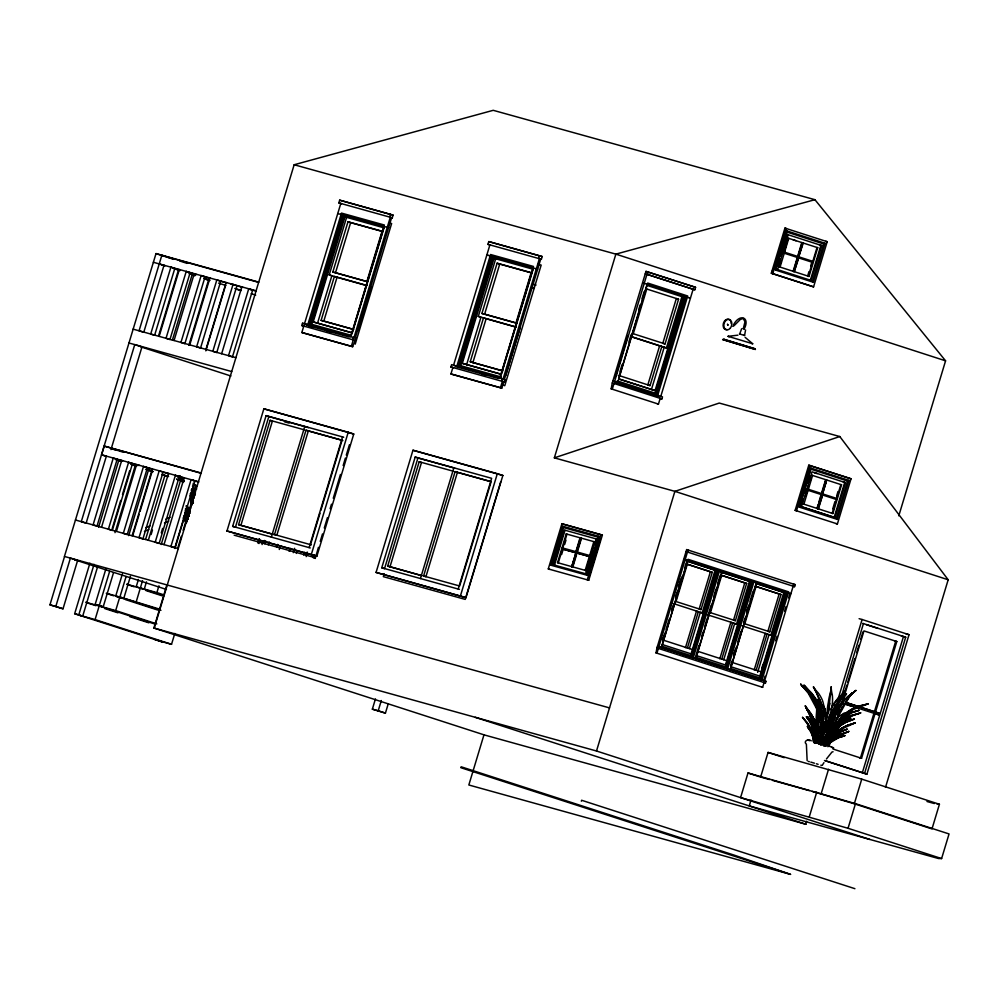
<?xml version="1.0" encoding="UTF-8"?>
<svg xmlns="http://www.w3.org/2000/svg" width="999" height="999" viewBox="0 0 999 999"><rect width="100%" height="100%" fill="white"/><g stroke="black" fill="none" stroke-linecap="round" stroke-linejoin="round"><path stroke-width="1.5" d="M815.721 735.526L815.721 741.196A52.31 2.985 -89 0 0 815.821 735.801M822.614 717.294L822.602 712.225M819.242 737.125L819.13 743.918M816.882 736.188L817.132 713.261M817.194 730.756L817.344 721.753M818.98 729.657L818.905 713.661M807.13 760.539L806.393 744.305C802.746 741.27 808.666 738.236 811.275 740.833M830.956 694.717L831.28 686.9L831.218 687.624A61.239 43.332 -0.9 0 0 832.279 694.705A61.95 48.664 -1.6 0 1 832.342 703.546L832.329 703.633A61.526 51.074 -2.7 0 1 830.581 712.811L828.146 722.527A123.227 113.237 -9 0 1 827.871 723.438M825.574 714.947L825.574 714.897A23.127 17.957 34.5 0 0 824.824 709.465A28.272 20.167 30 0 0 823.613 706.243M817.457 742.831L817.931 730.594A70.817 45.467 68.8 0 1 817.931 721.403L817.931 721.315A64.286 38.711 64.9 0 1 818.293 713.199A56.843 29.933 59.7 0 0 818.368 706.83L818.331 706.131M818.156 743.506L818.668 735.214M818.418 740.671L818.656 736.588M815.733 741.583L816.158 730.094A70.817 45.467 68.8 0 1 816.171 721.003L816.171 720.916A64.286 38.711 64.9 0 1 816.52 712.799L816.52 712.737A56.843 29.933 59.7 0 0 816.608 706.43L816.57 705.731L817.194 713.274M814.822 742.294L814.46 731.53M814.884 742.319C815.546 730.931 812.599 719.417 807.117 709.465L807.716 710.626A48.976 6.743 57.7 0 1 810.102 716.033L810.127 716.096A40.172 7.817 65.5 0 0 812.05 723.189L812.075 723.276A32.155 7.393 71.3 0 0 812.299 724.512M822.127 732.105L825.124 708.466L825.112 709.14A54.633 40.859 -3.2 0 0 825.773 715.584L825.761 715.646A57.792 47.353 -4.1 0 1 825.536 723.663L825.524 723.751A59.815 51.361 -5.3 0 1 824.874 727.984M824.674 715.634L825.112 709.065A56.493 29.633 61.2 0 1 823.975 714.972L823.963 715.034A60.714 36.876 66.2 0 0 822.327 722.564L822.314 722.652A63.924 41.733 70 0 0 821.016 731.243L821.016 731.231M824.013 725.911L824.55 722.202A30.594 19.63 -5.9 0 0 824.924 725.998A26.498 19.593 -10.1 0 1 825.012 727.559M824.262 712.624L823.775 706.193M818.193 736.113L818.693 730.669M816.383 743.106L816.595 740.259M828.521 712.637L831.205 686.875L831.218 687.537A63.624 31.706 57.4 0 1 830.057 693.955A65.41 38.237 62.3 0 0 828.371 702.21A65.922 41.771 66.2 0 0 827.135 711.65L825.711 720.217M817.082 741.008L817.082 740.958A19.68 14.61 52.7 0 1 818.031 736.9L818.031 736.862A23.414 15.934 47.8 0 1 818.705 735.027M820.466 731.068L820.479 730.968A66.421 60.315 -11.4 0 0 820.853 721.952A61.501 53.958 -10.8 0 0 819.917 713.511A55.257 45.242 -10.7 0 1 818.368 706.83L818.281 706.131L819.118 722.152M817.694 741.108L817.457 742.756M819.342 742.332L819.093 743.98L818.668 726.523A30.594 15.335 -14.2 0 0 819.942 729.22A26.498 16.371 -16.8 0 1 820.878 732.879A22.477 15.559 -19.3 0 1 820.741 736.987L820.341 741.47A38.761 33.067 -31.2 0 1 819.967 743.893M829.882 703.396L825.524 726.623M827.921 720.591L827.909 720.641A40.784 36.251 54.2 0 0 827.696 721.628M824.762 732.255L826.198 724.412A32.617 18.944 -7.2 0 0 826.623 728.109L826.61 728.109M825.624 727.996L826.21 724.412A30.919 16.908 38.6 0 1 824.737 727.534A26.199 17.145 42.9 0 0 823.164 731.518L823.164 731.568A22.165 16.059 47.1 0 0 822.364 736.113L821.528 740.933A35.814 31.206 68 0 0 821.016 744.717M823.451 728.87L823.95 725.898M820.216 741.021L822.065 732.08M824.687 732.242L821.665 744.942L822.552 741.345M824.637 721.877L824.562 722.202A30.22 17.195 45.7 0 1 823.226 725.486A26.511 17.67 51.3 0 0 823.064 725.848M820.654 732.542L821.203 730.531A27.348 16.434 -6.9 0 0 821.228 733.778A23.414 16.434 -11.5 0 1 820.841 737.699L820.816 737.737A19.68 15.047 -15.9 0 1 819.679 741.37M820.716 732.554L821.215 730.544A27.348 15.884 42.7 0 1 820.616 731.855M819.854 743.443L823.813 731.792M829.17 732.492L831.955 724.063M733.478 324.887C739.635 313.137 750.361 317.108 744.255 328.896L743.293 328.596L744.979 321.815L743.281 318.506L740.384 319.393L734.228 325.549M662.824 639.909L664.16 635.476M671.715 610.339L673.051 605.906M675.724 597.04L677.06 592.607M258.828 282.143L156.006 253.584L64.436 556.455L609.515 707.891M49.95 604.845L55.807 606.468L70.405 558.116L77.622 560.451L63.024 608.803L49.95 604.845L64.548 556.493M106.506 456.393L101.598 454.807L104.221 446.091L201.186 473.039M86.176 523.014L106.369 456.143M143.819 332.118L163.998 265.259M110.964 449.6L141.958 346.94L134.753 344.605L81.294 521.653L85.627 523.051M96.978 526.186L117.158 459.328L113.249 458.054L93.069 524.925L95.667 525.761M98.564 527.335L118.744 460.464L121.628 461.401M159.153 640.871L163.062 642.145L74.663 613.723L89.91 563.211M158.654 335.602L178.396 270.23M101.523 527.272L121.703 460.402M159.153 336.376L179.333 269.518M74.663 613.723L78.784 614.872L94.043 564.348M97.502 567.107L82.705 616.133L78.784 614.872M112.163 528.646L120.692 500.412M122.477 494.468L129.658 470.691M172.39 340.047L192.133 274.675M114.997 532.654L135.19 465.784L131.456 464.747M116.433 531.418L136.613 464.547L139.223 465.397M174.063 340.522L194.256 273.664M113.536 572.639L103.209 606.818L95.167 604.407L105.944 568.743M78.571 614.984L95.08 619.58L99.176 605.993L155.045 624.075M95.167 604.407L99.301 605.556L109.628 571.378M128.696 535.626L148.426 470.242L152.16 471.278L140.047 511.401M188.836 345.367L208.579 279.995M132.118 535.776L152.31 468.906M189.76 344.88L209.94 278.022M132.879 535.177L139.148 514.373M130.444 576.323L123.714 598.613L119.58 597.464L115.672 596.191L122.402 573.913M85.664 602.247L115.684 610.589L119.78 597.002L159.815 609.203M115.672 596.191L119.805 597.34L126.086 576.548M145.579 539.46L164.872 475.561L161.9 474.587M148.327 540.272L168.506 473.414M205.956 349.388L226.149 282.517M205.819 350.861L225.1 286.975M151.111 534.552L152.46 530.094M138.424 579.445L136.189 586.875L140.097 588.149L144.231 589.298L146.466 581.868M136.289 601.585L142.557 580.594M161.276 532.829L162.625 528.371M161.214 544.517L180.494 480.619L182.992 481.306M164.011 544.63L184.203 477.772M221.653 353.746L241.833 286.875M126.885 584.265L156.893 592.594L158.941 585.814M174.95 548.488L185.265 514.323M177.735 548.226L181.319 536.338M183.117 530.394L187.15 517.02M188.948 511.076L196.566 485.826M806.081 824.325L484.365 734.952L153.883 628.021L166.895 584.914M154.246 628.121L294.156 164.748L493.219 110.315L814.922 199.688L945.578 360.826L898.788 515.821M155.02 639.722L171.528 644.318L174.813 633.453M226.973 530.993L263.861 408.816L348.226 432.255L353.758 434.041L316.87 556.218L226.973 530.993L316.87 556.218M308.579 427.684L268.856 416.533L235.427 527.247L232.655 526.361L266.084 415.646L343.706 437.225M273.913 534.602L238.586 524.687L270.092 420.329L304.62 429.92M240.884 525.424L272.39 421.079L270.092 420.329M304.458 326.386L301.81 325.524L302.497 323.239L353.971 337.6L390.297 217.258L338.836 202.897L339.66 200.162L393.082 215.122L392.257 217.869L391.62 217.695L355.294 338.024L355.919 338.199L352.672 346.703L301.835 332.517L303.758 326.124M304.458 323.851L340.784 203.509M307.767 324.762L341.483 213.099L384.365 225.012L350.661 336.675L349.338 336.251L349.126 336.938L306.231 325.025L306.443 324.338L309.091 325.187L342.382 214.897L384.178 226.511L351.323 335.314L310.639 324.013L343.494 215.21L344.48 215.522L311.626 324.338L310.639 324.013M352.272 332.979L313.211 321.928L344.93 216.883L384.24 227.884M317.507 323.314L331.843 275.824L329.208 274.962L346.578 217.42L344.93 216.883M332.829 272.015L348.002 221.778L382.055 231.244L366.895 281.481L332.829 272.015L366.571 281.506M351.91 329.033L321.129 320.367L334.365 276.523L366.633 285.602M335.477 272.864L350.637 222.627L381.743 231.268M323.776 321.216L337.013 277.372M258.291 541.733L259.191 538.773M258.104 543.331L259.453 538.861M258.991 543.543L259.877 540.584M262.063 544.567L262.949 541.608M263.649 543.406L264.548 540.447M264.847 543.831L265.734 540.884M268.294 544.792L269.181 541.833M271.353 537.125L304.782 426.411M342.844 440.547L308.316 430.944L276.81 535.302L274.513 534.552L306.019 430.207L342.045 440.209L320.891 510.277M276.773 547.315L277.647 544.405M279.295 549.5L280.17 546.628M384.028 227.747L352.322 332.792L313.211 321.928M390.434 214.273L389.61 217.008L392.257 217.869M289.098 551.298L289.985 548.389M301.835 332.517L351.348 346.278L353.284 339.885L301.81 325.524M289.66 551.273L290.522 548.401M357.842 330.681L371.079 286.838M355.219 344.131L391.633 223.539L388.648 222.715M293.319 552.659L294.63 548.301M296.278 553.421L297.14 550.536M303.721 555.057L304.583 552.197M306.081 555.194L306.968 552.285M306.193 556.63L307.505 552.31M309.116 547.602L342.545 436.888M310.539 544.567L319.992 513.261M311.338 554.433L348.226 432.255M313.249 557.717L314.136 554.757M314.086 558.154L314.972 555.194M315.222 558.491L318.456 547.327M320.242 541.383L322.49 533.941M324.288 527.996L327.435 517.582M330.132 508.653L331.481 504.195M333.266 498.239L340.459 474.438M343.156 465.522L345.392 458.079M346.291 455.107L349.438 444.692M376.074 572.415L412.962 450.237L497.327 473.676L502.859 475.474L465.971 597.639L376.074 572.415L465.971 597.639M454.707 468.169L417.944 457.967L384.528 568.681L381.755 567.782L415.184 457.067L491.645 478.309L458.216 589.023M384.24 573.663L383.341 576.648L465.209 599.388L500.686 481.88M421.516 575.611L387.674 566.108L419.18 461.75L453.721 471.341M389.985 566.845L421.491 462.5L419.18 461.75M450.911 366.945L451.598 364.66L503.071 379.021L539.398 258.691L487.937 244.33L488.761 241.583L542.182 256.543L541.358 259.29L540.721 259.116L504.395 379.458L505.019 379.632L504.333 381.918L450.911 366.945L453.558 367.807M503.696 381.743L501.773 388.136L452.26 374.375L450.936 373.951L452.859 367.557M453.558 365.272L489.885 244.93M456.868 366.183L490.571 254.52L533.466 266.446L499.762 378.109L498.439 377.672L498.226 378.359L455.332 366.446L455.544 365.759L458.191 366.621M457.979 367.307L491.483 256.318L533.279 267.932M459.74 365.434L492.594 256.631L493.581 256.955L460.726 365.759L459.74 365.434L501.411 377.06L500.424 376.748L532.829 269.418M499.925 374.001L462.312 363.349L494.018 258.316L533.341 269.305M466.608 364.747L480.944 317.245L478.309 316.396L495.679 258.841L494.018 258.316M481.93 313.436L497.102 263.199L531.156 272.665L515.996 322.902L481.93 313.436L517.157 323.351M502.497 370.879L470.229 361.788L483.466 317.944L515.734 327.035M484.577 314.298L499.737 264.061L532.317 273.114M472.877 362.649L486.113 318.806M388.074 704.332L385.427 713.124L372.352 709.165L375.449 698.913M372.352 709.165L378.209 710.789L381.306 700.536M420.454 578.558L453.871 467.832M423.601 575.986L455.107 471.628L491.146 481.643L459.64 585.988L423.601 575.986L425.911 576.723L457.417 472.377L490.447 481.555M506.78 356.468L501.423 374.213L462.312 363.349M507.667 353.509L533.129 269.181M539.535 255.694L538.711 258.429L541.358 259.29M450.936 373.951L500.449 387.699L502.372 381.306M505.719 375.612L520.054 328.109M460.439 595.854L497.327 473.676M885.501 787.362L948.176 579.77L674.887 491.346L554.345 457.854L615.859 254.133L814.922 199.688M483.978 734.814L468.831 784.989L790.534 874.375L734.365 855.194L461.076 766.77M548.276 568.931L561.913 523.776L602.372 535.089L588.748 580.244L548.276 568.931L549.762 569.418M550.936 565.222L562.712 526.223L598.851 536.263L587.075 575.262L550.936 565.222L552.322 564.51L587.05 574.163L587.075 575.262M552.322 564.51L563.473 527.572L562.712 526.223M553.746 564.91L564.273 530.019L596.915 539.123L595.591 543.481M554.482 565.147L565.022 530.257M575.936 552.784L571.753 566.645L575.936 552.784L562.462 549.05L558.279 562.899L557.542 562.662L566.221 533.928L594.605 541.845M562.837 549.163L562.1 548.926L562.4 547.902L576.236 551.76L580.419 537.912M612.287 382.967L612.899 380.931L615.147 381.556L614.535 383.591L612.287 382.967L611.163 388.848L658.453 404.096L660.177 398.401M612.899 380.931L645.978 271.391L695.566 287.337L694.829 289.772L692.594 289.148M562.774 548.026L566.957 534.165L566.221 533.928M561.625 554.52L562.924 550.212M564.66 544.467L565.971 540.159M614.959 377.784L627.722 335.514M616.046 374.675L627.822 335.652M645.242 273.826L647.477 274.45L648.214 272.015M619.867 371.953L622.115 364.51M628.858 342.158L631.106 334.715M638.748 309.39L640.109 304.92M641.907 298.951L644.155 291.508M619.055 377.31L646.828 285.314L683.304 297.115L655.069 390.597L619.33 379.195M617.694 382.43L647.702 283.054L687.699 295.991L657.704 395.379M633.304 333.641L646.803 288.936M590.047 555.581L589.735 556.605L576.273 552.859L572.09 566.72L572.827 566.957M581.081 539.61L577.322 552.085L576.573 551.835L580.756 537.986M572.539 565.384L573.788 561.226M577.872 547.727L576.61 551.885L575.874 551.648L580.057 537.787L581.505 538.224M578.708 544.954L579.957 540.796M572.452 566.845L576.635 552.984L590.109 556.73L587.599 565.034M576.947 551.96L581.131 538.099M573.251 565.571L576.598 554.495M593.856 541.608L585.177 570.342L585.926 570.579L557.542 562.662M591.67 551.548L592.931 547.39M585.639 573.776L596.166 538.873M591.645 556.568L592.956 552.197M587.05 574.163L598.851 536.263M600.886 534.615L587.262 579.77L588.748 580.244M589.035 577.06L591.208 569.842M592.082 566.945L600.374 539.497M650.049 385.577L661.837 346.553L659.59 345.929L647.814 384.952L650.049 385.577L618.294 375.299M651.423 389.585L664.185 347.315L666.433 347.939L681.892 296.728L683.304 297.115M678.558 299.213L676.311 298.589L662.812 343.294L665.059 343.918L678.558 299.213L645.991 288.773M655.943 393.406L685.189 296.566L684.34 296.328L655.107 393.169L655.943 393.406L617.157 380.894M660.789 396.378L693.119 289.273L646.952 274.325L614.61 381.431L662.499 396.878L661.887 398.913L659.64 398.289M581.343 801.173L581.618 800.261L854.907 888.685M153.883 628.021L596.503 750.998L674.887 491.346L839.797 436.551L948.176 579.77M739.647 334.003L741.645 328.758M743.855 335.289L744.567 335.464L745.579 329.945M656.942 647.989L657.454 646.291L659.328 646.815L658.816 648.501L656.942 647.989L656.006 652.884L762.624 687.349L764.06 682.604M686.038 551.635L686.65 549.6L688.523 550.124L687.911 552.147L686.038 551.635L657.454 646.291M771.303 273.251L784.939 228.097L786.363 228.484L772.726 273.639L771.303 273.251L813.573 286.863L827.197 241.708L784.939 228.097M662.749 639.897L664.085 635.464M662.874 640.097L665.109 632.692M665.996 629.732L669.13 619.368M671.815 610.489L673.151 606.043M675.836 597.165L678.071 589.76M678.958 586.8L682.092 576.435M684.777 567.557L686.113 563.111M661.45 647.539L688.086 559.315L788.636 591.845L762 680.082L729.258 669.53M775.449 270.017L787.224 231.019L825.099 243.269L813.323 282.28L775.449 270.017L787.224 231.019M676.086 601.473L687.337 564.223L712.275 572.29L701.023 609.54L699.15 609.028L710.401 571.765L712.275 572.29M777.796 266.508L779.994 259.24M780.868 256.331L787.025 235.976M777.634 269.618L788.161 234.715M779.794 265.472L781.043 261.326M783.553 253.009L784.215 252.085L798.326 256.643L802.509 242.794M788.76 238.324L780.082 267.058L779.37 266.858L809.04 276.436L817.719 247.69L788.049 238.124L784.215 252.085M793.481 271.428L797.664 257.58M797.976 256.543L802.16 242.695M794.704 268.806L795.966 264.648M798.775 255.307L800.037 251.149M812.162 262.287L813.186 261.451L798.713 256.793L802.484 244.318M685.451 647.689L696.465 611.213L698.338 611.738L687.324 648.201M689.335 648.651L700.299 612.362L702.172 612.887L715.047 570.217L716.221 570.541L691.071 653.858L662.212 644.517M691.87 655.943L717.794 570.092L717.082 569.892L691.171 655.744L691.87 655.943L661.788 646.203L687.712 560.352L686.85 560.077M692.319 657.567L718.643 570.367L719.58 570.629L693.256 657.829L660.514 647.29L762.924 680.331M808.928 271.728L807.629 276.036L809.04 276.436M810.664 265.984L811.962 261.676M808.328 276.236L812.512 262.375M812.824 261.351L817.007 247.502L817.719 247.69M695.903 655.656L699.025 645.292M701.71 636.413L703.059 631.967M704.844 626.048L707.08 618.643M707.966 615.684L711.101 605.319M713.773 596.44L716.008 589.035M717.806 583.116L720.042 575.724M721.728 572.327L696.578 655.644L725.436 664.972L750.586 581.655L720.566 572.002L750.586 581.655M695.828 658.666L722.152 571.453M810.339 280.232L820.878 245.342M710.464 612.599L721.703 575.337L746.64 583.416L735.389 620.666L733.528 620.142L744.767 582.892L746.64 583.416M811.051 280.432L821.59 245.529L787.462 234.528M813.323 282.28L812.537 280.906L823.688 243.968L825.099 243.269M719.817 658.803L730.831 622.34L732.704 622.852L721.69 659.328M723.713 659.777L734.665 623.488L736.538 624.013L749.425 581.331M726.236 667.057L752.16 581.206L751.46 581.018L725.536 666.87L726.236 667.057L695.454 657.13L696.153 657.33M726.685 668.693L753.021 581.48L753.958 581.743L727.622 668.955L696.34 658.878M733.728 654.745L735.064 650.312M746.665 611.875L748.001 607.442M730.719 665.297L732.055 660.851M733.853 654.932L736.088 647.527M737.874 641.608L740.996 631.243M743.681 622.365L745.017 617.931M746.802 612L749.038 604.607M749.937 601.648L753.071 591.283M730.968 666.97L756.443 582.592M730.194 669.792L756.53 582.579L755.594 582.317M744.829 623.713L756.081 586.463L781.018 594.53L769.767 631.793L767.894 631.268L779.145 594.018L781.018 594.53M837.399 523.951L795.142 510.339L808.778 465.184L851.036 478.796L837.399 523.951L835.988 523.563M810.189 465.584L796.565 510.739L795.142 510.339M799.287 507.117L811.063 468.119L848.938 480.369L837.162 519.368L799.287 507.117L811.063 468.119M802.959 499.238L800.761 506.505L834.177 517.32L844.717 482.43M804.707 493.431L806.031 489.06M807.779 483.254L809.977 475.974M801.473 506.705L812 471.815L845.416 482.629L834.889 517.519M805.718 495.641L806.967 491.483M821.877 492.157L825.636 479.682L826.348 479.882L822.165 493.743L807.704 489.073L808.953 484.915M809.789 482.142L811.051 477.997M807.741 490.197L807.704 489.073M803.92 504.158L812.587 475.412L811.887 475.224L841.558 484.79L832.879 513.523L831.468 513.136M754.195 669.929L765.209 633.453L767.07 633.978L756.068 670.454M757.642 672.352L769.03 634.615L770.903 635.127L783.79 592.457L784.964 592.782L759.802 676.098L730.956 666.758M761.675 668.731L763.024 664.273M772.439 633.104L773.775 628.646M760.614 678.184L786.525 592.332L785.826 592.132L759.902 677.984L760.614 678.184L730.531 668.456M761.063 679.819L787.387 592.607L788.323 592.869M686.65 549.6L795.192 584.64L794.567 586.663L687.462 552.047L658.878 646.715L765.996 681.33L765.484 683.016L763.611 682.504L764.972 676.211M775.686 640.734L777.022 636.301M784.602 611.176L785.951 606.743M788.623 597.877L789.959 593.443M764.572 680.906L793.144 586.251M818.218 504.27L816.97 508.429L818.418 508.866L822.602 495.005L818.056 508.766M819.055 501.498L821.141 494.567L821.852 494.767L817.669 508.616M817.319 508.528L821.503 494.667M821.815 493.643L825.998 479.782M817.706 508.666L818.955 504.507M819.792 501.735L821.053 497.577M836.001 499.375L837.012 498.551L822.552 493.881L826.323 481.418M748.001 772.976L740.571 797.614L848.039 828.283L941.607 858.566L949.05 833.94L855.481 803.658L748.001 772.976L759.752 776.785M832.766 508.816L834.927 501.635M836.663 495.891L837.974 491.583M832.167 513.324L836.35 499.475M836.663 498.451L840.846 484.59L841.558 484.79M751.036 799.987L749.238 805.931L938.523 858.528L941.607 858.566M837.162 519.368L836.375 518.006L847.527 481.056L848.938 480.369M812.262 791.408L854.307 803.77L931.992 828.908L939.422 804.27L861.737 779.133L768.056 752.434L760.614 777.06L769.467 779.52M828.496 730.781L830.294 724.849M838.361 698.151L862.1 619.517L909.028 634.702L866.92 774.163L824.462 760.526M841.108 697.552L863.461 623.526M828.608 745.616L829.944 741.183M844.667 692.444L846.89 685.064M847.789 682.105L854.919 658.478M856.705 652.572L858.928 645.192M860.713 639.273L862.949 631.892M806.58 821.228L805.681 824.2L475.187 717.27M829.158 746.178L830.943 740.271M835.401 725.486L836.737 721.053M837.637 718.106L838.973 713.661M842.981 700.361L863.96 630.906L896.815 641.533L861.563 758.291L859.327 757.667M809.315 816.707L816.745 792.082M821.116 793.868L828.546 769.242M860.439 757.979L895.691 641.221M879.095 713.186L877.971 712.874L877.484 714.497L878.608 714.797L879.095 713.186L845.778 702.397M862.337 772.776L903.458 636.575M854.307 803.77L861.737 779.133M848.039 828.283L855.481 803.658M864.572 773.401L905.706 637.187L862.674 623.376M832.017 723.151L833.178 719.505L831.742 727.122A38.749 14.735 -59.2 0 0 831.855 726.723M833.628 731.455L835.713 726.872M832.866 722.514L832.879 722.477A38.749 14.735 -59.2 0 1 832.791 722.889M825.099 721.977L824.762 722.889M832.879 722.477L834.277 718.656M820.304 744.342L822.177 739.447M823.588 741.67L822.664 744.068M826.273 735.002L827.372 732.267A66.421 45.017 -51.2 0 0 831.068 723.538L831.106 723.451A61.501 39.985 -46.8 0 0 834.028 715.284A55.257 32.88 -40.5 0 1 836.413 708.728L836.712 708.041L829.682 723.563M826.161 732.292L829.232 724.824M830.269 731.58L842.269 707.055L852.159 692.944L851.71 693.468A62.375 19.68 -36.3 0 0 847.976 699.1A66.184 25.612 -41.6 0 1 843.73 706.643L843.68 706.73A68.144 29.071 -45.2 0 1 838.835 715.147L831.817 729.432M827.796 745.004L829.495 741.058M831.493 720.154L833.241 716.096A25.237 16.334 -18.4 0 0 833.491 715.684M822.165 741.395L820.541 745.042M835.639 726.872L841.895 715.596M831.992 723.988L836.101 714.572A72.028 61.301 6.7 0 1 840.546 706.068L840.596 705.993A67.395 54.77 10.1 0 1 846.178 698.801L846.228 698.738A62.125 46.241 15 0 0 851.66 693.543L852.159 692.944M827.896 721.902L833.266 711.213L841.845 698.938M828.009 721.94L837.487 704.832M826.872 728.433L831.28 719.592M826.922 728.446L828.146 725.798M833.278 715.359L836.775 708.066L836.413 708.728A56.843 49.575 38.4 0 1 832.504 714.735A64.286 59.391 38.9 0 0 828.321 722.589L828.283 722.677A70.817 67.233 40.3 0 0 827.035 725.536M828.808 717.344L835.439 705.057L845.266 690.933L844.817 691.458A62.375 19.68 -36.3 0 0 841.083 697.09A66.184 25.612 -41.6 0 1 836.837 704.632L836.787 704.72A68.144 29.071 -45.2 0 1 831.942 713.136L827.884 721.103M829.432 741.046L835.164 732.342A30.594 7.567 -22.8 0 0 834.015 734.327L833.99 734.352A26.498 9.428 -28.2 0 1 832.642 737.287L832.617 737.324A22.477 9.578 -32.6 0 1 830.619 740.833L828.708 744.867A38.761 22.727 -47.2 0 1 827.934 746.74M826.098 732.504L826.136 732.429A45.442 29.895 -46 0 0 829.345 725.823L829.382 725.761A43.881 27.348 -40.9 0 0 831.955 719.567A41.783 23.239 -34.1 0 1 834.153 714.635L831.23 719.58M822.389 744.18L830.394 732.542L837.749 726.248A29.208 7.73 -25.1 0 0 834.602 728.97L834.59 728.97M823.501 745.716L825.973 741.133M837.649 715.459L842.332 707.067M837.474 722.614L839.56 718.868M829.12 721.266L833.965 712.836A69.293 48.464 -45.6 0 1 840.221 704.12L840.284 704.045A64.81 44.955 -39.2 0 1 847.689 696.565L847.751 696.503A59.703 40.634 -29.2 0 0 855.144 691.058L855.881 690.434L848.288 697.115M824.45 738.086L825.773 735.851A22.178 18.469 -4.3 0 1 828.92 731.855L828.945 731.817A25.624 20.005 1.1 0 1 833.241 728.583L833.266 728.546A29.208 20.317 7.4 0 0 837.711 726.285L838.124 726.023M832.841 716.87L835.039 713.236A65.047 5.37 -54 0 1 838.785 708.141M822.389 765.134L823.938 762.649M833.491 715.072L835.664 711.563A35.939 20.504 -21 0 0 838.536 707.904M824.812 743.418L824.837 743.381A19.68 15.859 -7 0 1 827.871 739.959L827.909 739.922A23.414 17.62 -1.3 0 1 829.819 738.486M831.255 737.574L833.216 734.502M834.477 714.123L834.19 714.572A41.783 35.065 34.3 0 1 830.506 719.068L830.481 719.118A43.881 39.56 34.8 0 0 826.747 724.949L826.71 725.012A45.442 42.433 36 0 0 825.624 727.172M824.138 741.995L824.163 741.957A35.814 25.774 -43.8 0 1 822.676 744.542M824.225 743.406L824.25 743.368A19.68 15.097 -9.7 0 1 824.687 742.794M834.09 718.98L831.081 723.426A35.04 24.775 -40.6 0 1 829.632 725.798M825.923 741.121L832.204 732.966L839.522 726.66A29.208 20.317 7.4 0 1 835.027 728.945L835.002 728.983A25.624 20.005 1.1 0 0 830.706 732.217A22.178 18.469 -4.3 0 0 827.547 736.238L824.899 740.684A38.874 36.251 -28.8 0 0 823.388 744.755M840.159 705.144L840.122 705.207A35.939 20.504 -21 0 1 839.822 705.756M826.598 740.209L828.109 738.124M832.492 718.743L835.514 714.685M827.035 737.612L824.712 740.833A38.874 17.17 -56.2 0 1 822.676 744.243M823.713 745.766A38.874 17.17 -56.2 0 0 826.485 741.233L829.57 736.95A26.511 15.959 17.7 0 1 832.367 734.178L832.379 734.153M826.423 758.99L831.992 752.01L833.079 751.76M834.677 725.062A38.874 11.239 -53.6 0 0 832.554 728.259L835.314 724.824M826.872 733.691L830.219 729.695M828.933 732.592L830.743 730.244L828.995 732.617M835.526 723.301L835.489 723.338A37.525 18.644 -53.3 0 0 832.454 728.209L832.691 728.321M840.009 698.126L840.047 698.076A57.492 33.179 28.7 0 0 845.629 694.73L846.515 693.943L841.732 698.9M827.597 740.634L830.057 737.574M846.403 693.905L845.728 694.755A54.92 21.953 -10.2 0 0 843.356 699.05L843.306 699.1M827.959 740.584L829.657 738.548M835.439 714.66L838.673 710.963M842.769 715.459L842.781 715.434A37.962 8.754 -19.1 0 1 844.105 713.298L841.82 715.584M845.266 690.933L844.829 691.458A62.125 46.241 15 0 1 839.335 696.728L839.285 696.778A67.395 54.77 10.1 0 0 833.703 703.983L833.653 704.058A72.028 61.301 6.7 0 0 830.519 709.64M827.11 736.463L830.444 732.567M843.368 702.759L841.37 705.007A106.93 96.965 -70.6 0 0 831.318 719.417M846.303 699.362L848.313 697.115M831.717 729.258L833.453 727.522A30.919 12.625 -12.3 0 0 832.479 728.783M827.809 736.55L827.846 736.513A22.178 8.179 -38.7 0 0 828.77 735.539M827.746 733.303L829.582 731.243A32.155 20.667 -24.7 0 1 830.544 730.319M825.861 745.341L827.584 743.406M826.56 743.98L826.598 743.943A19.68 5.857 -37.9 0 0 827.759 742.844M825.998 743.918L829.195 740.584M832.367 736.338L836.663 731.905A25.187 10.752 -33.7 0 1 841.82 728.071L841.882 728.034A29.545 12.1 -26.9 0 1 848.089 724.999L848.139 724.974A34.466 13.224 -17.9 0 0 854.607 723.039L855.256 722.814L842.582 728.596L832.916 736.663M826.747 745.778L835.826 737.886L848.813 731.405L848.213 731.63A37.038 5.295 -24 0 1 841.895 734.028L841.832 734.053A31.656 4.246 -32.5 0 0 835.751 737.562A26.548 3.447 -38.6 0 0 833.878 738.973M834.627 734.253L836.825 732.017A23.826 7.193 -36.8 0 1 842.007 728.209L842.07 728.171A29.695 8.654 -30.6 0 1 848.188 725.074L848.251 725.049A35.614 9.84 -21.9 0 0 854.607 723.039L855.256 722.801M835.326 725.124L832.292 728.184A43.257 27.273 -49.4 0 0 830.157 731.593M848.376 696.827L848.438 696.765A58.554 7.43 -43.1 0 0 855.144 691.058L855.856 690.434M824.749 746.203L827.696 743.318M836.363 725.524L838.486 723.526A27.972 3.422 -35 0 1 844.954 719.143L845.017 719.093A35.29 4.396 -28.7 0 1 852.297 715.509L852.359 715.484A43.694 5.694 -20.4 0 0 859.29 713.348L860.701 712.899C851.897 715.409 843.343 719.505 836.538 725.711M834.577 725.162A20.717 6.743 -33.6 0 0 833.815 725.711L829.819 729.432A32.13 11.251 -53.3 0 0 826.935 733.691L827.072 733.766M835.389 732.13L835.164 732.342A30.22 14.473 18.6 0 1 832.367 734.153M841.845 716.683L845.891 712.949A26.611 10.864 -29.9 0 1 852.035 708.978L852.097 708.94A32.905 12.725 -23.1 0 1 859.54 705.881L859.602 705.856A40.022 14.236 -14.4 0 0 867.407 704.02L868.193 703.796L852.971 709.59M839.797 719.03L839.847 718.98A23.514 10.664 -33.2 0 1 840.259 718.656A37.687 12.15 -52.6 0 0 839.709 719.505M843.019 715.896L846.091 713.099A25.237 7.243 -33.2 0 1 852.259 709.153L852.334 709.115A33.417 9.116 -26.8 0 1 859.664 705.981L859.739 705.956A42.433 10.764 -18.3 0 0 866.807 704.183L868.193 703.783M831.23 728.795L834.277 726.086M841.52 717.994L852.971 709.59M833.728 727.284L833.453 727.522A32.617 20.18 28.8 0 1 831.605 728.82M840.159 719.205L840.221 719.168A24.113 6.381 -34.7 0 1 840.646 718.843M833.616 725.724L829.669 729.445A32.13 13.986 -51.4 0 0 827.534 732.629M832.729 737.549L830.369 739.572L836.325 735.301A27.348 5.532 -24.1 0 0 833.178 737.537L833.141 737.562A23.414 6.119 -31.9 0 1 831.88 738.81M844.38 713.074L844.143 713.274A35.889 15.534 18.3 0 1 840.783 715.172A30.457 16.808 17.6 0 0 837.637 718.169A25.562 16.196 17.3 0 0 835.788 722.027L834.327 726.448A41.234 34.366 17.5 0 0 833.865 728.945M832.13 738.049L841.682 731.468L846.952 729.27A30.22 7.98 -23.3 0 1 841.545 731.243A26.511 7.205 -32 0 0 836.313 734.203L836.263 734.24A23.077 6.406 -38.3 0 0 832.517 737.162M833.89 733.928L842.469 728.296A31.631 2.46 -26 0 0 838.511 730.556L838.498 730.556A27.398 3.559 -33.8 0 1 834.49 733.778A23.389 3.771 -39.6 0 1 833.503 734.727M833.928 733.928L838.173 730.669M835.788 728.608L845.703 722.439L854.395 719.005L852.871 719.542A47.228 3.384 -22.9 0 1 845.941 722.19L845.941 722.19A39.948 1.661 -31.2 0 0 838.436 726.548A33.991 0.787 -37.3 0 0 835.551 728.708M835.801 729.382L839.522 726.648A29.208 7.73 -25.1 0 0 836.363 729.37A25.624 8.454 -32.9 0 1 833.091 732.979A22.178 8.179 -38.7 0 1 831.705 734.64M835.963 734.028L835.926 734.065A22.477 10.589 -36.9 0 0 832.554 736.7M840.621 719.467L852.01 712.687L858.928 710.326L858.266 710.539A34.865 8.479 -19.7 0 1 851.822 712.437A29.271 7.468 -28.3 0 0 845.566 715.446L845.504 715.484A24.113 6.381 -34.7 0 0 841.495 718.219M832.704 737.749L832.729 737.724A27.348 3.621 -24.3 0 1 836.038 735.701L836.425 735.489M831.593 740.546A20.467 8.691 -34.7 0 1 832.429 740.034L832.479 739.997A26.548 3.447 -38.6 0 1 832.979 739.672M832.704 740.197L832.766 740.159A26.199 7.318 -26.5 0 1 838.386 737.537L838.436 737.512A30.919 8.117 -17.8 0 0 844.292 735.851L844.892 735.664L838.623 737.737L828.358 743.743L830.294 741.782A22.165 6.469 -33.1 0 0 829.482 742.332M832.329 737.786L836.101 735.676A27.348 17.108 3 0 1 832.529 737.137M836.725 735.077L836.325 735.301A27.348 18.232 5.3 0 1 832.042 737.162A23.414 17.62 -1.3 0 0 831.63 737.399M842.944 728.059L842.469 728.296A31.631 19.943 -0.1 0 1 837.449 730.269L837.412 730.294A27.398 19.456 -7.7 0 0 832.579 733.254A23.389 17.77 -13.9 0 0 831.53 734.178M839.148 722.964L850.461 718.456A31.793 9.503 -18.4 0 1 844.442 720.004L844.392 720.029A26.086 9.366 -24.8 0 0 840.808 721.44M145.854 527.634L150.137 525.811M165.859 519.13L170.155 517.307M144.468 531.456L148.751 529.632M164.473 522.964L168.769 521.141M184.49 514.46L187.35 513.249L188.024 516.358M854.345 718.993L852.921 719.555A48.976 26.274 -9.5 0 1 844.692 721.865A40.172 24.138 -18 0 0 836.825 725.586M847.452 729.083L846.952 729.27A30.594 13.137 -21.2 0 1 841.345 731.156A26.498 12.05 -30.3 0 0 835.963 734.028M833.978 738.099L838.748 736.263A27.348 8.367 -21.1 0 1 833.765 737.874A23.414 9.166 -29.7 0 0 832.866 738.236M848.813 731.405L848.226 731.63A37.038 18.669 -14.8 0 1 841.283 733.803L841.233 733.828A31.656 17.408 -24 0 0 834.677 737.162A26.548 15.372 -31 0 0 830.581 740.321M839.26 736.076L838.748 736.263A27.348 10.152 -20.7 0 1 833.74 737.836A23.414 7.592 -29.9 0 0 832.504 738.498M732.829 326.311L733.578 326.049M554.345 457.854L719.255 403.059L839.797 436.551M860.676 712.886L859.29 713.336A43.694 20.479 -11.5 0 1 851.635 715.197L851.56 715.222A35.29 18.369 -20.3 0 0 843.705 718.593A27.972 15.522 -27.1 0 0 838.835 721.877M858.928 710.326L858.266 710.539A35.452 14.236 -17.5 0 1 851.585 712.324L851.535 712.349A29.383 12.712 -26.5 0 0 845.142 715.234A23.514 10.664 -33.2 0 0 840.671 718.331M844.892 735.651L844.355 735.826A32.617 12.4 -19.3 0 1 838.273 737.412A26.548 10.802 -28.1 0 0 832.479 739.997M851.011 718.306L850.461 718.456A31.793 10.402 -16.1 0 1 844.317 720.004A26.086 8.204 -27.1 0 0 840.546 721.64M729.12 336.75L728.071 336.326L737.949 335.164M834.09 731.593L834.502 731.568A39.198 22.565 -44 0 0 835.514 729.582M831.48 727.347L830.931 727.372A38.749 27.797 -6.9 0 1 830.631 723.9M937.025 804.058L939.422 804.27M833.728 748.051L831.705 747.339M739.435 333.916L744.567 335.464M728.071 336.326L752.697 343.756L745.117 337.325M751.872 343.606L752.697 343.756M815.659 741.221L816.071 741.32A52.31 34.953 84.1 0 0 816.707 736.113M743.293 328.596L744.255 328.896M808.191 761.388L809.327 761.688M825.786 241.308L827.197 241.708M819.455 244.942L821.59 245.529M798.326 256.643L797.614 256.443L801.797 242.595L803.258 243.032L798.713 256.793M812.474 261.251L813.186 261.451M771.99 271.278L773.413 271.678M294.156 164.748L615.859 254.133L945.578 360.826M695.566 287.337L645.978 271.391M643.131 282.954L690.421 298.214L689.298 297.902M393.082 215.122L339.66 200.162M542.182 256.543L488.761 241.583M687.337 297.215L686.213 296.903L656.58 395.067L658.641 396.291L616.395 382.729L618.818 382.742L616.583 382.118M538.211 264.26L541.171 265.085L504.757 385.676L501.81 384.852M337.749 213.549L388.586 227.735M329.208 274.962L366.858 285.427M478.309 316.396L516.046 326.998M167.994 257.193L257.505 282.055M611.163 388.848L612.275 389.16L613.998 383.466L661.887 398.913M153.371 262.287L256.194 290.859M172.827 267.982L178.796 269.63M189.236 272.54L196.691 274.613M202.298 276.074L210.115 278.334M220.567 281.243L226.536 282.892M231.006 284.141L233.991 284.965M236.975 285.801L242.944 287.462M248.901 289.111L256.368 291.184M162.075 265.035L164.997 265.846L159.228 263.923M657.33 403.783L658.453 404.096M204.845 278.958L207.33 279.645M321.129 320.367L353.708 329.42M470.229 361.788L502.809 370.841M308.878 325.874L313.311 327.11M326.623 330.806L331.069 332.043M481.643 373.876L486.076 375.112M851.036 478.796L808.778 465.184M843.293 482.042L845.416 482.629M826.735 480.032L822.552 493.881M821.453 493.543L822.165 493.743M836.313 498.351L837.012 498.551M133.067 329.133L235.901 357.692M128.883 342.982L231.718 371.553M353.758 434.041L263.861 408.816M502.859 475.474L412.962 450.237M284.665 421.853L289.173 423.114M793.318 584.115L795.192 584.64M792.707 586.151L794.567 586.663M602.372 535.089L561.913 523.776M684.278 559.24L790.896 593.693M563.473 527.572L598.201 537.212M859.103 618.693L862.1 619.517M906.043 633.878L909.028 634.702M901.223 635.951L905.706 637.187M576.573 551.835L590.421 555.706M894.567 640.908L896.815 641.533M562.1 548.926L575.561 552.672M199.875 472.952L104.221 446.091M101.598 454.807L198.564 481.755M115.197 458.866L122.652 460.939M131.606 463.424L139.061 465.497M144.655 466.958L152.485 469.23M162.924 472.127L168.893 473.788M177.847 476.273L183.816 477.934M190.871 479.807L198.726 482.08M116.259 459.777L118.744 460.464M164.872 475.561L168.606 476.598M238.586 524.687L273.114 534.278M274.513 534.552L311.338 544.892M387.674 566.108L422.215 575.699M232.655 526.361L310.277 547.939M381.755 567.782L459.378 589.373M763.636 680.644L765.996 681.33M234.153 535.189L315.309 557.742M656.006 652.884L656.942 653.146L658.366 648.401L765.484 683.016M761.688 687.087L762.624 687.349M75.437 520.017L178.259 548.588M74.688 559.64L77.622 560.451M926.972 801.498L934.352 803.546M106.269 593.256L118.282 596.59M772.414 780.344L809.302 790.596M810.813 762.112L814.447 763.186M816.345 763.76L818.119 764.31M787.299 232.193L823.688 243.968M793.131 239.81L796.028 240.747M783.903 253.109L798.014 257.667L793.83 271.528L793.131 271.328L797.314 257.48L798.763 257.917L794.23 271.666L798.401 257.817L812.874 262.475M776.148 269.131L812.537 280.906M772.726 273.639L813.573 286.863M647.477 274.45L694.829 289.772M487.937 244.33L490.571 245.18M338.836 202.897L341.483 203.759M537.687 269.156L486.85 254.97L488.174 255.407M490.159 255.894L491.483 256.318M497.102 263.199L499.737 264.061M341.059 214.473L342.382 214.897M348.002 221.778L350.637 222.627M533.104 284.116L536.051 285.077M531.406 287.487L534.303 288.424M632.492 333.491L665.059 343.918M631.418 336.613L666.433 347.939M630.719 336.588L664.185 347.315M618.606 378.796L655.069 390.597M173.726 259.041L161.863 255.207L139.073 330.769L143.406 332.168M179.67 260.964L187.088 263.374M156.006 253.584L173.814 259.34M811.138 469.28L847.527 481.056M814.235 472.639L817.145 473.576M174.063 268.719L180.007 270.642M188.911 273.526L194.842 275.437M203.746 278.321L209.678 280.244M218.581 283.129L226.011 285.527M234.777 288.474L240.846 290.322M251.236 293.694L255.682 295.13M191.958 274.775L194.917 275.736M205.307 279.096L209.765 280.532M236.476 289.186L240.921 290.622M505.019 379.632L502.372 378.771L501.685 381.056L504.333 381.918M355.919 338.199L353.284 337.35L352.585 339.635L355.232 340.484M302.497 323.239L305.781 324.275M500.449 387.699L501.773 388.136M807.392 490.097L821.852 494.767M822.239 494.905L836.712 499.575M351.348 346.278L352.672 346.703M803.208 503.958L832.879 513.523M799.987 506.231L836.375 518.006M140.722 346.815L230.906 375.999M415.184 457.067L417.944 457.967M455.107 471.628L457.417 472.377M266.084 415.646L268.856 416.533M306.019 430.207L308.316 430.944M687.362 561.201L716.221 570.541M756.106 583.441L784.964 592.782M686.188 560.876L715.047 570.217M756.38 583.591L783.79 592.457M686.937 564.173L710.401 571.765M721.303 575.299L744.767 582.892M755.669 586.413L779.145 594.018M866.27 624.637L877.921 628.408M562.4 547.902L563.149 548.139M576.273 552.859L577.01 553.109M675.686 601.435L701.023 609.54M710.052 612.549L735.389 620.666M744.43 623.676L769.767 631.793M673.314 603.546L702.172 612.887M707.367 614.747L736.538 624.013M742.045 625.799L770.903 635.127M111.264 448.376L123.089 452.197M111.314 448.663L115.747 450.087M116.021 459.478L121.928 461.388M130.807 464.26L136.713 466.171M147.065 469.518L152.972 471.428M161.838 474.3L167.757 476.211M176.623 479.083L184.016 481.481M192.882 484.353L197.315 485.789M116.071 459.765L119.031 460.714M145.642 469.33L153.022 471.715M176.673 479.37L183.391 481.555M194.418 485.114L197.365 486.063M662.387 639.86L691.758 649.362M697.627 651.261L725.536 660.289M731.405 662.2L760.788 671.703M846.103 702.559L877.971 712.874M844.167 703.708L878.608 714.797M846.603 704.657L850.948 706.056M832.991 749.038L861.563 758.291M825.249 760.676L866.92 774.163M768.056 752.434L784.215 757.667M74.788 559.802L166.458 589.46M156.893 592.594L164.248 594.979M140.322 588.024L163.911 595.629M126.823 584.378L134.166 586.763M145.929 590.559L162.1 595.791M596.503 750.998L869.779 839.422M119.78 597.002L160.951 610.327M119.805 597.34L123.714 598.613M107.68 593.843L113.561 595.754M125.325 599.55L157.667 610.027M115.684 610.589L156.843 623.9M99.301 605.556L103.209 606.818M87.075 602.834L95.904 605.694M104.72 608.553L117.957 612.824M129.72 616.633L148.826 622.814M55.807 606.468L63.024 608.803M378.209 710.789L385.427 713.124M95.08 619.58L171.528 644.318M460.801 767.682L790.534 874.375M829.382 746.29L833.291 747.677M809.54 740.671L807.704 739.972M820.841 765.197L821.603 765.459M821.141 714.16C818.256 703.159 811.725 693.418 803.995 685.227L805.157 686.525A53.097 12.05 52.3 0 0 811.126 692.806L811.176 692.881A40.809 9.54 60.7 0 1 816.533 700.711L816.583 700.799A29.52 7.055 67.1 0 1 820.316 708.766L822.127 715.421M815.009 702.834A35.939 8.979 65.3 0 0 814.647 702.085L814.597 701.985A44.518 10.614 58.8 0 0 808.666 692.981L808.603 692.906A54.92 12.325 50.3 0 1 801.972 685.639L800.674 684.165L808.166 693.044L817.956 711.176M804.008 685.227L805.169 686.525A49.401 17.145 44 0 0 811.563 693.019A39.673 15.597 52.3 0 1 817.307 701.073L817.344 701.161A31.843 13.599 58.9 0 1 820.978 709.09L822.339 714.372M801.972 685.639L800.699 684.165M179.383 475.699L184.216 481.268M177.909 476.86L182.592 482.405M813.248 741.183C812.786 732.279 808.166 724.05 802.522 717.357L802.921 717.844A30.919 9.141 51.8 0 0 806.88 722.439L806.917 722.489A26.199 8.079 60.6 0 1 810.152 727.759L810.177 727.821A22.165 7.043 67.2 0 1 812.337 733.191L813.536 738.623A35.814 12.1 87 0 1 813.586 741.645M802.522 717.357L802.921 717.844A32.617 11.376 52.3 0 0 807.042 722.527A26.548 10.077 61 0 1 810.439 727.921L810.464 727.984A20.467 8.204 67.4 0 1 812.587 733.328L813.735 738.723A32.018 14.361 86.6 0 1 813.686 742.569M813.91 720.516A39.948 27.547 36 0 0 813.623 719.892L806.23 708.154L806.643 708.703A35.614 10.952 56 0 0 810.851 713.823A29.695 9.453 64.7 0 1 814.297 719.779L814.51 719.992A25.187 10.14 66.4 0 1 816.046 724M806.23 708.154L806.643 708.703A34.466 12.113 50.9 0 0 810.963 713.898L810.988 713.948A29.545 11.276 59.8 0 1 814.485 719.929M815.921 743.069L815.484 740.621A19.68 7.08 70.6 0 0 813.798 735.838A23.414 8.529 62.6 0 0 811.188 731.131A27.348 9.303 53.7 0 1 807.866 726.985L807.592 726.81A27.348 9.303 53.7 0 0 810.888 730.931A23.414 8.529 62.6 0 1 813.573 735.701L813.586 735.751A19.68 7.492 69 0 1 815.259 740.534L815.684 742.969M183.029 482.267L183.092 482.342A54.92 12.325 50.3 0 1 178.346 477.197A57.492 22.153 49.2 0 0 183.504 482.317M807.267 726.385L813.211 735.888L815.446 743.069A40.097 12.225 -89.8 0 0 815.534 738.061L814.66 732.617A23.077 6.931 72.5 0 0 812.886 727.147A26.511 7.905 66.2 0 0 810.152 721.827A30.22 8.916 57.3 0 1 806.73 717.245L806.393 716.758C812.087 724.35 815.746 733.79 815.234 743.368M183.616 518.206L186.451 522.877M186.276 521.903A23.414 8.529 62.6 0 0 185.339 520.329L185.277 520.242A27.348 9.216 55.2 0 1 183.429 518.019L186.164 522.714M806.393 716.758L806.742 717.245A30.594 12.213 54.1 0 0 810.314 721.865A26.498 11.376 63 0 1 812.774 726.373M816.021 742.232C816.345 733.179 812.924 724.275 807.754 716.957L808.041 717.394A31.631 4.071 59.2 0 0 811.126 721.952L811.151 722.002A27.398 3.147 67.6 0 1 813.561 727.247L813.586 727.309A23.389 2.51 73.6 0 1 815.271 732.717L816.133 738.224A39.985 3.871 -89.6 0 1 816.083 742.657M822.102 708.403L819.779 699.412L813.411 686.95L814.123 687.986A42.433 26.161 27.8 0 0 818.481 693.231L818.493 693.281A33.417 23.639 33.8 0 1 822.189 699.775A25.237 19.368 39 0 1 823.788 706.193M815.758 734.115L812.512 719.73L805.269 705.868L805.694 706.505A39.535 4.783 60.1 0 0 809.552 712.374L809.59 712.449A34.628 3.384 68.5 0 1 812.624 719.33L812.649 719.405A29.908 2.522 74.4 0 1 814.784 726.623L815.646 732.492M807.766 716.97L808.079 717.457A31.631 17.233 47.9 0 0 811.688 722.09A27.398 16.246 57.2 0 1 814.56 727.484L814.572 727.547A23.389 14.56 64.2 0 1 816.133 732.916M822.714 722.339L819.455 712.275L816.957 707.916A31.793 19.393 29.4 0 0 820.391 712.362A26.086 18.219 35.9 0 1 823.089 717.507A20.717 15.684 41.5 0 1 823.638 719.255M805.294 705.881L805.694 706.505A39.535 20.342 47.7 0 0 810.376 712.674A34.628 19.63 56.8 0 1 814.085 719.867A29.908 17.957 63.6 0 1 816.058 727.085L816.52 731.443M194.693 495.791A30.145 7.28 60.7 0 1 194.193 493.693L194.156 493.631A39.173 7.268 53.1 0 0 192.42 489.61L192.233 489.235M813.473 686.962L813.81 687.537A40.022 6.806 52.2 0 1 816.633 692.707L816.67 692.769A32.905 7.555 59.9 0 0 818.893 698.85L818.918 698.925A26.611 7.13 66 0 0 820.728 704.844M193.207 500.611L191.396 497.277A31.793 19.393 29.4 0 0 193.419 500.074M807.117 709.465L807.791 710.651A47.228 28.284 29.4 0 0 811.95 716.645L811.975 716.708M816.72 707.467L816.957 707.916A31.793 4.883 54.4 0 1 818.88 711.625M191.146 496.828L191.396 497.277A31.793 4.883 54.4 0 1 193.307 500.986M188.336 519.355L187.475 517.594A27.348 17.97 31.1 0 0 188.324 519.005M812.399 731.805L810.614 728.059A27.348 17.383 27.9 0 0 813.186 731.88A23.414 16.983 34.1 0 1 814.622 734.902M195.155 491.858L193.606 488.536A33.691 20.767 24.7 0 0 194.318 489.76M194.705 493.968L191.995 488.748L194.655 493.956M186.164 505.706L189.423 512.912M810.551 730.981L815.172 742.906M817.557 699.387L817.981 700.237A39.173 7.268 53.1 0 1 819.729 704.27M191.458 492.969L194.031 498.276M812.861 727.834L813.049 728.234A27.348 17.97 31.1 0 0 815.733 732.192A23.414 17.295 38.4 0 1 817.781 736.825L817.781 736.875A19.68 15.547 44.6 0 1 818.243 738.785M187.288 517.195L187.475 517.594A27.348 4.483 58.1 0 1 188.087 518.943M809.877 721.915L812.374 727.26M184.927 512.612L187.725 519.318M189.96 495.354L192.382 500.536M810.439 727.672L810.614 728.059A27.348 4.67 57.4 0 1 812.05 731.505L812.062 731.555A23.414 5.495 65.1 0 0 813.111 735.714L813.124 735.764M185.489 511.476L187.862 516.82M819.729 704.27L819.754 704.32A30.145 7.28 60.7 0 0 821.203 709.515M193.394 488.061L193.606 488.536A33.691 7.268 54.6 0 1 194.243 490.084M183.991 517.257L186.239 522.627M193.207 486.251L195.404 492.632M193.144 486.238L195.342 492.619M186.476 520.879L186.501 520.916A27.348 4.67 57.4 0 0 185.052 517.42L186.825 521.166L185.04 517.42A27.348 17.383 27.9 0 0 187.337 520.891M816.77 724.225L815.172 720.079A29.208 19.431 25.8 0 0 816.608 722.739M816.732 724.213L815.172 720.079A29.208 6.843 58.3 0 1 816.32 723.875M190.322 511.301L189.598 509.44A29.208 19.431 25.8 0 0 190.347 510.939M813.611 719.929L816.558 728.958M189.435 509.015L189.598 509.44A29.208 6.843 58.3 0 1 190.072 510.839M193.331 488.224L193.344 488.286A26.611 7.13 66 0 0 194.78 493.106M818.78 711.251L818.755 711.151A35.939 8.979 65.3 0 0 818.119 709.64M185.939 508.841L187.4 513.311M186.938 509.09L189.111 516.283M812.362 731.792L813.698 736.176M821.215 709.527L821.228 709.59A21.853 6.056 66.8 0 0 822.614 715.159L822.627 715.222M816.558 725.948L816.533 725.873A23.826 7.755 71.1 0 0 814.322 719.854M821.328 718.781L819.505 711.35A34.078 15.135 64.6 0 0 815.471 702.197L815.421 702.097A45.217 18.993 57.9 0 0 809.115 693.056L809.065 692.969A57.492 22.153 49.2 0 1 801.985 685.651M823.413 715.584L820.216 704.595L817.806 699.874A36.014 20.417 25.7 0 0 821.378 704.732A29.321 19.456 31.1 0 1 824.163 710.351A23.576 17.22 36 0 1 825.186 715.883M815.546 740.746L815.534 740.696A19.68 7.492 69 0 0 813.86 735.913L813.785 735.788A23.414 8.217 64.1 0 0 811.151 731.093L811.126 731.043A27.348 9.216 55.2 0 1 807.866 726.985M817.319 741.246L813.049 728.234A27.348 4.483 58.1 0 1 814.647 731.892L814.66 731.942A23.414 5.107 66 0 0 815.846 736.288L815.858 736.338A19.68 4.933 72 0 0 816.87 740.958L816.882 741.008M815.634 742.894L815.209 740.509A19.68 7.08 70.6 0 0 813.523 735.676A23.414 8.217 64.1 0 0 810.876 730.931L810.851 730.881A27.348 9.216 55.2 0 1 807.579 726.81M821.39 708.066L822.065 712.012A40.784 14.211 85.7 0 0 822.14 714.685M816.608 706.43L816.508 705.719M822.726 725.911L822.152 722.002A20.717 5.007 68.3 0 1 820.728 716.895L820.703 716.845A26.086 5.407 62.2 0 1 819.967 714.797M816.133 732.916L816.633 737M820.179 713.099L819.754 709.54A31.793 18.544 6.1 0 0 821.215 713.224A26.086 18.107 5.3 0 1 821.34 713.636M821.69 720.279L821.702 720.354A50.724 25.175 85.4 0 1 821.727 726.81M818.181 729.033L818.193 729.07A26.511 14.123 35.9 0 0 817.731 732.542A23.077 13.998 39.6 0 0 818.006 736.7L818.231 741.246A40.097 30.857 54.8 0 0 818.368 743.718M814.472 738.835L813.748 731.031A32.155 7.393 71.3 0 1 812.949 727.684M820.703 723.051L821.078 727.422M193.257 501.523L192.757 495.492L192.795 496.191A55.257 45.242 -10.7 0 0 193.344 499.188M193.331 503.021L192.707 495.492L192.795 496.191A56.843 29.933 59.7 0 1 192.72 502.497L192.72 502.572A64.286 38.711 64.9 0 0 192.657 503.209M190.996 495.092L191.034 495.791A55.257 45.242 -10.7 0 0 192.582 502.397A61.501 53.958 -10.8 0 1 192.72 503.159M819.168 733.066L818.656 726.485A30.22 12.6 31.6 0 1 818.181 729.033M819.729 709.178L819.754 709.54A31.793 12.912 46.4 0 1 819.567 711.85M820.279 728.146L820.404 730.681M191.571 502.622L191.621 505.457L190.934 495.092L191.034 495.791A56.843 29.933 59.7 0 1 190.946 502.097A64.286 38.711 64.9 0 0 190.584 508.878M816.645 735.014L816.683 738.049M824.237 730.556A45.442 42.433 36 0 1 824.45 729.982M820.067 728.646A32.13 29.845 -4.5 0 1 819.63 729.769M832.629 723.638A38.749 14.735 -59.2 0 1 832.067 725.936M828.795 734.053A43.257 27.273 -49.4 0 1 829.058 733.566M825.261 721.89A35.04 30.994 58.6 0 1 824.674 724.987M842.756 715.459A31.843 10.689 -24.4 0 1 841.233 718.631A25.375 10.315 -28.7 0 1 838.923 722.427L836.725 726.797A39.198 22.565 -44 0 1 835.701 729.183M833.653 731.043A41.234 34.366 17.5 0 1 833.765 729.782M815.384 703.583A35.939 8.979 65.3 0 1 816.096 705.107M816.445 705.856A35.939 8.979 65.3 0 1 816.795 706.618M832.329 706.056A34.078 25.924 31.8 0 1 834.202 703.458L834.24 703.383A45.217 31.081 30.1 0 1 837.799 699.75M839.435 698.526A45.217 31.081 30.1 0 1 840.022 698.139M839.535 706.293A35.939 20.504 -21 0 1 839.21 706.83M843.293 699.1A44.518 22.353 -15.9 0 1 841.17 703.658M840.521 704.657A44.518 22.353 -15.9 0 1 840.171 705.144M833.616 725.724A20.717 7.905 -31.3 0 1 835.539 724.362M834.977 724.887A20.717 6.743 -33.6 0 1 835.763 724.35M839.61 722.077A26.086 8.204 -27.1 0 1 840.072 721.852M827.609 724.263A123.227 113.237 -9 0 1 827.072 725.911M824.637 726.011A131.194 95.579 78.9 0 1 825.461 721.715M833.416 705.656A32.905 21.016 35.5 0 1 833.715 705.331M834.615 704.457A40.534 21.266 32.9 0 1 834.327 704.745M835.139 711.9A25.237 16.334 -18.4 0 1 834.702 713.186M834.54 713.611A25.237 16.334 -18.4 0 1 833.728 715.272M829.844 723.838A37.687 30.007 -38.7 0 1 829.607 724.3M819.655 700.324A33.691 7.268 54.6 0 0 819.18 699.175L820.728 702.497L819.18 699.175A33.691 20.767 24.7 0 0 819.63 699.974M819.817 700.724A33.691 7.268 54.6 0 1 820.516 702.622M822.676 712.649A23.127 7.655 68 0 1 822.289 710.789M820.741 701.698A33.691 20.767 24.7 0 1 820.167 700.836M822.652 704.395A28.272 20.167 30 0 1 823.388 705.781M839.572 719.405A40.784 18.656 -51 0 1 839.884 718.968M839.597 709.427A39.173 22.303 27.4 0 1 838.76 709.827M837.874 710.202A39.173 22.303 27.4 0 1 837.424 710.376A30.145 20.492 28.5 0 0 835.813 711.413M834.764 712.237A30.145 20.492 28.5 0 1 835.451 711.688M828.858 726.947A35.04 24.775 -40.6 0 1 828.596 727.334M835.589 717.319A23.576 12.85 -20 0 1 834.09 718.98M840.396 705.993A65.047 5.37 -54 0 1 840.921 705.282M847.239 698.064A62.388 6.094 -49.7 0 1 847.814 697.439M834.939 724.662A38.874 11.239 -53.6 0 1 835.776 723.476M830.544 735.938A22.178 8.179 -38.7 0 1 829.607 736.912L829.682 737.025A23.077 15.747 17.4 0 0 828.059 740.571L826.722 744.655A40.097 34.69 17.6 0 0 826.473 745.816M814.597 733.628A23.414 12.55 56.1 0 1 814.66 733.341M826.46 726.997A70.817 67.233 40.3 0 1 826.747 726.261M812.674 726.41A32.155 7.393 71.3 0 1 812.537 725.774M814.385 742.831A52.223 15.784 88.6 0 1 814.447 739.56M812.674 717.981A39.948 27.547 36 0 1 812.999 718.618M814.709 722.414A39.948 27.547 36 0 1 815.159 723.663M816.608 706.43A55.257 45.242 -10.7 0 0 818.156 713.036A61.501 53.958 -10.8 0 1 818.718 716.558M824.724 728.696A59.815 51.361 -5.3 0 1 824.212 730.793M831.63 740.721A26.548 3.447 -38.6 0 0 830.731 741.433A22.165 6.469 -33.1 0 1 831.892 740.721M829.757 741.058A26.548 15.372 -31 0 1 830.169 740.684M832.105 728.983A32.155 20.667 -24.7 0 1 833.753 727.684M823.014 741.57A56.331 0.874 -55.2 0 1 822.627 742.12M816.383 724.999A25.187 10.14 66.4 0 1 816.695 725.998M834.552 729.008A25.624 8.454 -32.9 0 1 833.041 730.793M824.225 744.804A39.985 34.49 -37.3 0 1 824.712 743.618M823.338 741.945A38.799 31.319 -41.9 0 1 822.726 743.231M827.322 732.829A23.826 16.171 -21.9 0 0 828.071 730.456L828.096 730.406A29.695 18.294 -17 0 0 828.546 728.908M828.883 726.61A29.695 18.294 -17 0 1 828.695 728.146M819.642 730.194A22.178 17.97 36.7 0 1 819.867 731.855M816.72 739.697A39.985 27.248 85.7 0 1 816.42 742.744M821.29 731.593A23.077 16.758 56.5 0 1 821.653 730.069M825.349 745.928A38.761 19.431 -55.6 0 1 825.761 745.167M815.521 742.544A38.761 18.993 87.9 0 0 815.758 738.186L814.947 732.766A22.477 10.09 69.5 0 0 814.447 730.918M813.398 727.771A22.477 10.09 69.5 0 1 814.023 729.57M826.598 728.146A26.548 18.069 -12.1 0 1 826.548 732.542A20.467 15.21 -16.8 0 1 825.311 737L823.775 741.658A32.018 27.86 -38.4 0 1 822.514 744.73M830.544 729.407A32.617 20.18 28.8 0 1 829.794 729.769A26.548 19.231 30.1 0 0 827.547 731.568M828.433 742.732A20.467 8.691 -34.7 0 1 828.808 742.457M829.582 741.895A20.467 8.691 -34.7 0 1 829.982 741.62M830.781 741.083A20.467 8.691 -34.7 0 1 831.18 740.808M828.121 740.821A19.68 7.955 -36.2 0 1 828.82 740.334M826.785 740.596A19.68 15.097 -9.7 0 1 827.384 740.084M813.686 738.736A19.68 5.395 70.9 0 1 813.311 736.862M195.417 493.643A36.014 20.417 25.7 0 1 192.22 489.235M190.672 493.069A34.078 15.135 64.6 0 1 193.344 499.1M190.172 493.706A35.939 8.979 65.3 0 1 190.871 495.217M191.221 495.979A35.939 8.979 65.3 0 1 191.558 496.728M192.22 498.239A35.939 8.979 65.3 0 1 192.545 499.001M192.869 499.75A35.939 8.979 65.3 0 1 193.182 500.511M184.34 480.931A53.097 12.05 52.3 0 1 179.583 475.886M191.346 490.821A29.52 7.055 67.1 0 1 194.168 496.803M183.341 479.782A49.401 17.145 44 0 1 179.595 475.886M194.343 495.829A31.843 13.599 58.9 0 0 191.771 490.521L191.733 490.447A39.673 15.597 52.3 0 0 191.308 489.772M193.294 483.191A33.417 23.639 33.8 0 1 196.616 489.135M195.354 494.755A26.611 7.13 66 0 1 195.155 494.205M193.319 488.211A32.905 7.555 59.9 0 1 192.495 486.138M194.543 490.859A33.691 7.268 54.6 0 1 195.18 492.719L195.205 492.769A28.272 8.092 62.1 0 0 195.267 493.169M187.375 517.045A32.155 7.393 71.3 0 1 186.501 512.637A40.172 7.817 65.5 0 1 185.414 508.928M187.437 507.979A39.948 27.547 36 0 1 188.049 509.253M188.349 509.89A39.948 27.547 36 0 1 188.886 511.138M189.211 515.984A29.908 2.522 74.4 0 0 187.088 508.778L187.05 508.703A34.628 3.384 68.5 0 0 186.301 506.943M189.335 511.7A29.908 17.957 63.6 0 0 188.536 509.303L188.511 509.228A34.628 19.63 56.8 0 0 187.425 506.855M190.285 513.224A23.826 7.755 71.1 0 0 188.749 509.215A29.695 9.453 64.7 0 0 187.088 506.168M189.548 510.851A25.187 10.14 66.4 0 0 188.936 509.353A29.545 11.276 59.8 0 0 187.25 506.293M188.574 515.959A27.398 16.246 57.2 0 0 186.126 511.5A31.631 17.233 47.9 0 1 185.389 510.601M188.299 517.557A23.389 2.51 73.6 0 0 188.012 516.67A27.398 3.147 67.6 0 0 186.388 513.099M185.777 511.8A27.398 3.147 67.6 0 0 185.577 511.376A31.631 4.071 59.2 0 1 185.265 510.914M188.249 519.205A23.077 6.931 72.5 0 0 187.312 516.508A26.511 7.905 66.2 0 0 185.527 512.924M187.824 517.132A22.477 10.09 69.5 0 0 187.65 516.683A26.498 11.376 63 0 0 185.802 513.061M186.501 522.002A23.414 8.217 64.1 0 0 185.577 520.454A27.348 9.216 55.2 0 1 183.416 517.807A27.348 9.303 53.7 0 0 184.028 518.568M184.34 518.956A27.348 9.303 53.7 0 0 185.589 520.454L185.614 520.491A23.414 8.529 62.6 0 1 186.326 521.678M186.613 522.102A22.165 7.043 67.2 0 0 184.603 517.182L184.578 517.132A26.199 8.079 60.6 0 0 183.816 515.796M186.713 521.803A20.467 8.204 67.4 0 0 184.89 517.345A26.548 10.077 61 0 0 184.353 516.396M186.226 521.84A23.414 8.217 64.1 0 0 185.302 520.292A27.348 9.303 53.7 0 1 183.441 518.031M727.122 329.62A5.357 3.896 -74.5 0 1 723.413 323.214A5.357 3.896 -74.5 0 1 729.982 320.142M730.856 321.641A5.357 3.896 -74.5 0 1 731.156 323.564M727.534 324.338L727.934 325.1L727.534 324.338M681.068 579.295L678.845 586.688L681.043 579.295M170.891 267.17L150.699 334.028L154.608 335.302L174.8 268.431L170.891 267.17M128.584 462.325L108.404 529.183L112.313 530.444L132.505 463.586L128.584 462.325M186.226 271.428L166.034 338.286L169.942 339.56L190.135 272.69L186.226 271.428M143.506 466.458L123.314 533.329L127.223 534.59L147.415 467.732L143.506 466.458M201.136 275.574L180.944 342.432L184.865 343.706L205.045 276.835L201.136 275.574M159.191 470.829L139.011 537.687L142.919 538.948L163.099 472.09L159.191 470.829M216.833 279.932L196.641 346.79L200.549 348.064L220.742 281.194L216.833 279.932M175.399 475.324L155.207 542.182L159.116 543.456L179.308 476.585L175.399 475.324M233.029 284.428L212.837 351.298L216.758 352.56L236.938 285.702L233.029 284.428M191.084 479.682L170.904 546.54L174.813 547.814L194.992 480.944L191.084 479.682M248.726 288.798L228.534 355.656L232.442 356.918L252.635 290.06L248.726 288.798M724.35 339.41L723.276 339.223L755.094 348.813L724.35 339.41M723.713 339.772L722.614 339.585L755.444 349.475L723.713 339.772M730.281 328.221A5.357 3.896 -74.5 0 0 729.395 319.48A5.357 3.896 -74.5 0 0 723.85 326.136A5.357 3.896 -74.5 0 0 730.281 328.221"/></g></svg>
